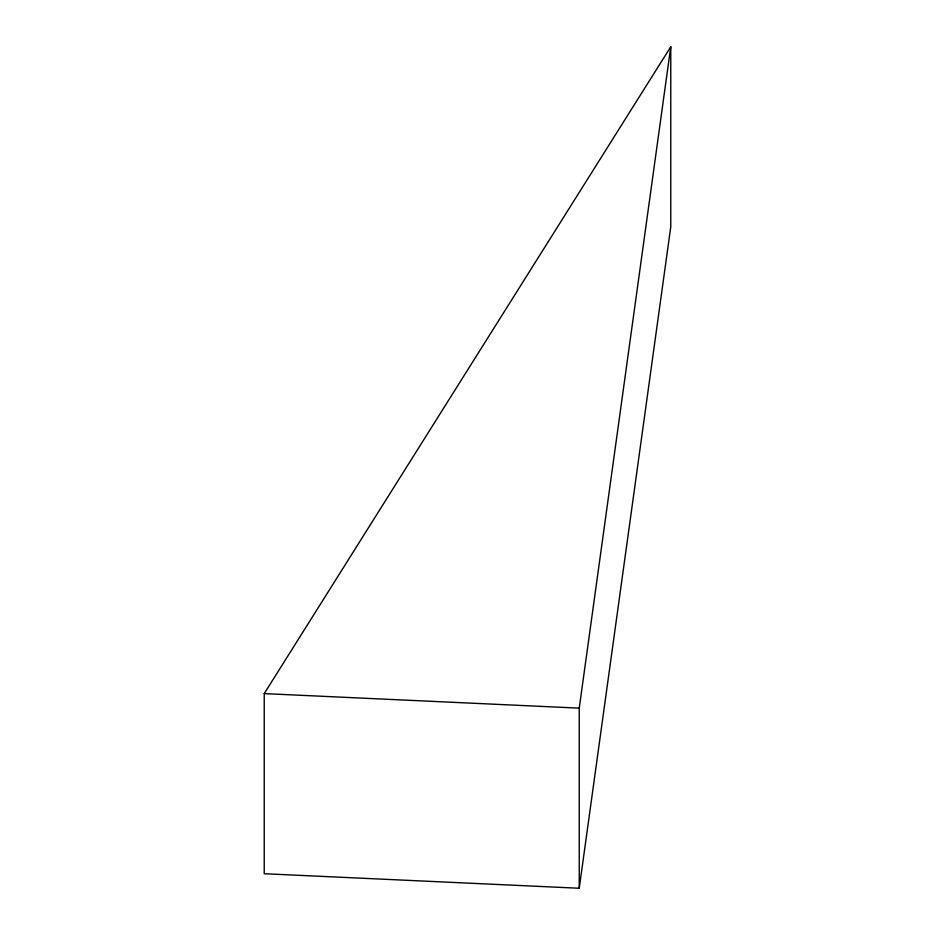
<?xml version="1.0" encoding="UTF-8"?>
<svg xmlns="http://www.w3.org/2000/svg" width="935" height="935" viewBox="0 0 935 935"><rect width="100%" height="100%" fill="white"/><g stroke="black" fill="none" stroke-linecap="round" stroke-linejoin="round"><path stroke-width="1.4" d="M579.244 888.25L579.244 708.146L670.769 46.75L264.231 693.606L264.231 873.722L579.244 888.25L670.769 226.854L670.769 46.75M264.231 693.606L579.244 708.146"/></g></svg>
